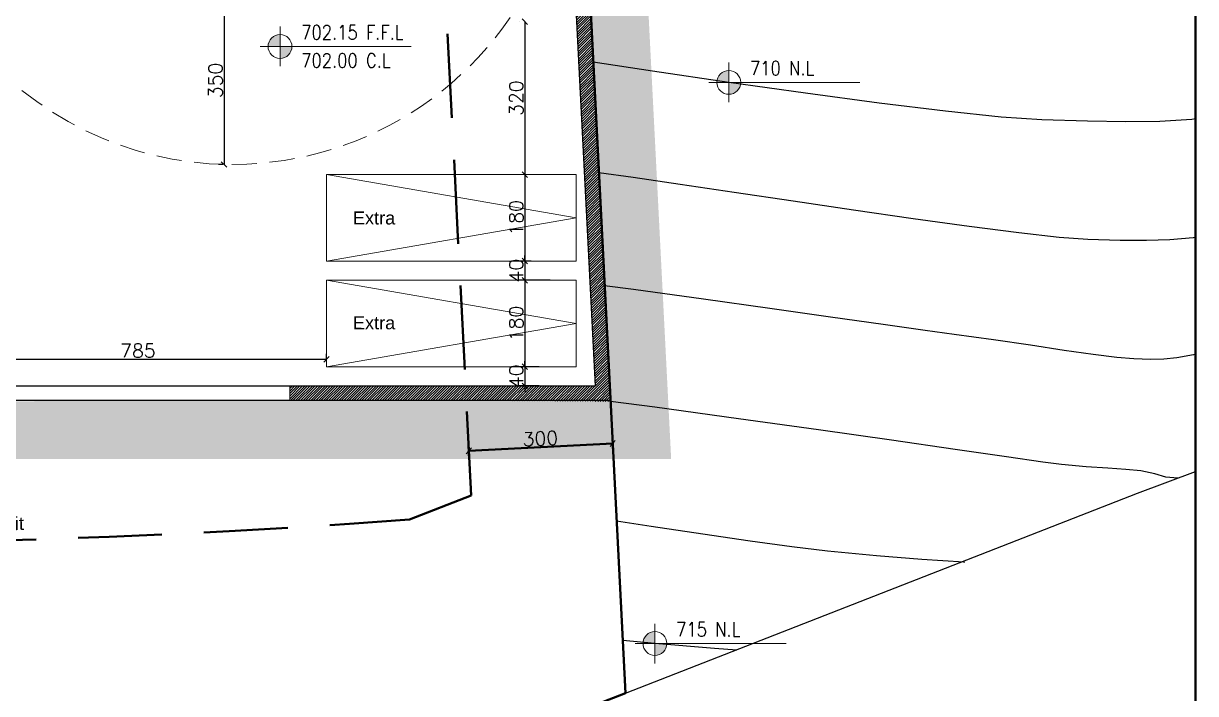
# Model space of a CAD drawing. Header units: metres. Extents: x -322116 to -321123, y -26723 to -26468.
# Drawn here: x -321712.81 to -321688.39, y -26562.96 to -26549.01 of the extents above; entities that cross this region are included whole.
import ezdxf

# ---------------------------------------------------------------- set-up
doc = ezdxf.new("R2010")
doc.units = ezdxf.units.M
doc.header["$LTSCALE"] = 7
doc.header["$MEASUREMENT"] = 0
doc.header["$PDMODE"] = 34
doc.header["$PDSIZE"] = 0.5
for name, pattern in [('1363-TXX-A-XXX-Plots layouts-R02$0$HIDDEN', [0.375, 0.25, -0.125]), ('DASHED', [0.75, 0.5, -0.25]), ('Hidden', [9.525, 6.35, -3.175])]:
    doc.linetypes.add(name, pattern=pattern)
for name, color, linetype in [('00-LIMIT', 3, 'Continuous'), ('22-1-14-ROAD P2PFGC', 5, 'Continuous'), ('CONT-MJR', 4, 'Continuous'), ('CONT-MNR', 8, 'Continuous')]:
    doc.layers.add(name, color=color, linetype=linetype)
for name, color, linetype, lineweight in [('1363TRXX-AS003$0$A-FLOR-IDEN', 4, 'Continuous', 18), ('A-ANNO-TXT3', 6, 'Continuous', 30), ('A-FLOR-HIDN', 9, 'Hidden', 13), ('A-GRID-DIMS', 142, 'Continuous', 9), ('A-STRS', 2, 'Continuous', 18), ('A-WALL-BLWO', 7, 'Continuous', 40), ('L-Structure', 5, 'Continuous', 15), ('PATT-CONC', 8, 'Continuous', 9), ('plaster', 1, 'Continuous', 0), ('projection plans', 8, 'Continuous', 5)]:
    doc.layers.add(name, color=color, linetype=linetype, lineweight=lineweight)
doc.styles.add('1363TRXX-AS003$0$EG_SIMPLEX', font='SIMPLEX.shx')
doc.styles.add('EG_SIMPLEX', font='SIMPLEX.shx')
doc.styles.get("Standard").update_dxf_attribs({"font": 'romans.shx', "height": 0.5})
doc.dimstyles.new('ERGA-M-0200', dxfattribs={"dimscale": 1.15, "dimtxt": 0.2, "dimasz": 0.2, "dimexe": 0.1, "dimexo": 0.1, "dimgap": 0.06, "dimtad": 1, "dimdec": 1, "dimlfac": 100, "dimrnd": 5, "dimdsep": 46, "dimtxsty": 'EG_SIMPLEX', "dimblk1": 'OBLIQUE', "dimblk2": 'OBLIQUE', "dimsah": 1, "dimcen": 0.3, "dimclrd": 256, "dimclre": 256, "dimclrt": 2, "dimadec": 0, "dimazin": 0, "dimtfac": 1, "dimtdec": 1, "dimtix": 1, "dimtmove": 2, "dimatfit": 3, "dimldrblk": 'OBLIQUE', "dimfxl": 1, "dimtolj": 1, "dimtzin": 0, "dimarcsym": 0})
pattern_1 = [(45, (0, 0), (-0.0265165042945, 0.0265165042945), [])]

# ---------------------------------------------------------------- blocks, each defined once
blk = doc.blocks.new('_OBLIQUE')
at = {"color": 0, "linetype": 'ByBlock'}
blk.add_line((-0.5, -0.5), (0.5, 0.5), dxfattribs=at)
blk = doc.blocks.new('*D440')
at = {"layer": 'A-GRID-DIMS', "lineweight": -2, "transparency": 16777216}
for p, q in [((-321700.525, -26752.97), (-321700.54, -26752.668)), ((-321703.521, -26753.122), (-321703.536, -26752.821)), ((-321703.53, -26752.936), (-321700.534, -26752.783))]:
    blk.add_line(p, q, dxfattribs=at)
at = {"layer": 'Defpoints', "color": 0, "transparency": 16777216}
for p in [(-321700.534, -26752.783), (-321703.515, -26753.237), (-321700.519, -26753.084)]:
    blk.add_point(p, dxfattribs=at)
at = {"layer": 'A-GRID-DIMS', "lineweight": -2, "transparency": 16777216, "xscale": 0.115, "yscale": 0.115, "zscale": 0.115}
for p, rotation in [((-321700.534, -26752.783), 2.910625690336583), ((-321703.53, -26752.936), 182.9106256903366)]:
    blk.add_blockref('_OBLIQUE', p, dxfattribs=dict(at, rotation=rotation))
at = {"layer": 'A-GRID-DIMS', "color": 2, "transparency": 16777216, "insert": (-321702.041, -26752.681), "char_height": 0.2875, "attachment_point": 5, "rotation": 2.9106, "style": 'EG_SIMPLEX'}
blk.add_mtext('\\A1;300', dxfattribs=at)
blk = doc.blocks.new('1363TRXX-AS003$0$TAG-LEV-PL1')
h = blk.add_hatch(color=256)
h.paths.add_polyline_path([(0, 169, 0.414214), (-169, 0), (0, 0)])
h.paths.add_polyline_path([(169, 0), (0, 0), (0, -169, 0.414214)])
for p, q in [((0, -281), (0, 281)), ((-281, 0), (1859, 0))]:
    blk.add_line(p, q)
blk.add_circle((0, 0), 169)
at = {"style": '1363TRXX-AS003$0$EG_SIMPLEX', "width": 0.85}
for tag, p in [('F.F.L.', (450, 150)), ('C.L.', (450, -450))]:
    blk.add_attdef(tag, p, '', height=300, dxfattribs=at)
blk = doc.blocks.new('B1 2')
at = {"layer": '00-LIMIT'}
blk.add_lwpolyline([(-321200.2699, -26562.9531), (-321189.6043, -26558.7907), (-321188.3932, -26558.3399)], dxfattribs=at)
at = {"layer": 'A-WALL-BLWO'}
blk.add_lwpolyline([(-321243.3932, -26513.9378), (-321188.3932, -26513.9378), (-321188.3932, -26588.8759), (-321243.3932, -26588.8759)], close=True, dxfattribs=at)
at = {"layer": 'CONT-MJR', "flags": 128}
for points, elevation in [([(-321188.3932, -26550.9993), (-321188.4683, -26551.0079), (-321189.1391, -26551.0492), (-321189.8435, -26551.0596), (-321190.6423, -26551.0468), (-321191.5961, -26551.0185), (-321192.4453, -26550.9607), (-321193.6015, -26550.8397), (-321194.9851, -26550.6695), (-321196.5165, -26550.4643), (-321198.116, -26550.2382), (-321199.7038, -26550.0055), (-321200.9379, -26549.8198)], 710), ([(-321197.951, -26562.0613), (-321198.4136, -26562.0267), (-321199.6541, -26561.9221), (-321200.3261, -26561.8569)], 715)]:
    blk.add_lwpolyline(points, dxfattribs=dict(at, elevation=elevation))
at = {"layer": 'CONT-MNR', "flags": 128}
for points, elevation in [([(-321188.3932, -26553.4642), (-321188.4429, -26553.4717), (-321188.9283, -26553.5167), (-321189.4166, -26553.5327), (-321189.9666, -26553.5273), (-321190.6372, -26553.5078), (-321191.2308, -26553.4648), (-321192.0728, -26553.3716), (-321193.1057, -26553.2391), (-321194.2724, -26553.078), (-321195.5154, -26552.8991), (-321196.7774, -26552.7132), (-321198.0012, -26552.5311), (-321199.1293, -26552.3635), (-321200.1044, -26552.2213), (-321200.8209, -26552.1219)], 711), ([(-321188.3932, -26555.8945), (-321188.4378, -26555.9084), (-321188.7808, -26555.9709), (-321189.0534, -26556.0004), (-321189.3283, -26556.0061), (-321189.6783, -26555.9972), (-321190.0306, -26555.9686), (-321190.523, -26555.9061), (-321191.1317, -26555.8181), (-321191.8332, -26555.7134), (-321192.6038, -26555.6005), (-321193.42, -26555.4879), (-321194.025, -26555.4046), (-321194.8999, -26555.2803), (-321195.9947, -26555.1239), (-321197.2595, -26554.9444), (-321198.644, -26554.7508), (-321200.0985, -26554.5522), (-321200.7014, -26554.4726)], 712), ([(-321188.7589, -26558.476), (-321189.0141, -26558.4555), (-321189.244, -26558.3919), (-321189.5352, -26558.3296), (-321189.8431, -26558.2991), (-321190.2228, -26558.2731), (-321190.6719, -26558.2417), (-321191.1882, -26558.1953), (-321191.5751, -26558.1442), (-321192.3316, -26558.0362), (-321193.4006, -26557.8815), (-321194.7248, -26557.6905), (-321196.2472, -26557.4735), (-321197.9107, -26557.2409), (-321199.6581, -26557.003), (-321200.579, -26556.8821)], 713), ([(-321193.1976, -26560.2332), (-321193.2216, -26560.2316), (-321194.0938, -26560.1705), (-321195.0401, -26560.0942), (-321196.059, -26559.9968), (-321196.8002, -26559.909), (-321197.6704, -26559.7899), (-321198.6535, -26559.6462), (-321199.7333, -26559.4843), (-321200.4521, -26559.3768)], 714)]:
    blk.add_lwpolyline(points, dxfattribs=dict(at, elevation=elevation))
at = {"layer": '1363TRXX-AS003$0$A-FLOR-IDEN'}
ref = blk.add_blockref('1363TRXX-AS003$0$TAG-LEV-PL1', (-321198.116, -26550.2382, 710), dxfattribs=dict(at, xscale=0.0014700000362087, yscale=0.0014700000362087, zscale=0.0014700000362087))
ref.add_attrib('F.F.L.', '710 N.L', (-321197.675, -26550.0912, 710), dxfattribs={"layer": '0', "height": 0.294, "rotation": 360, "style": '1363TRXX-AS003$0$EG_SIMPLEX', "width": 0.85})
ref = blk.add_blockref('1363TRXX-AS003$0$TAG-LEV-PL1', (-321199.6542, -26561.9221, 715), dxfattribs=dict(at, xscale=0.0014700000362087, yscale=0.0014700000362087, zscale=0.0014700000362087))
ref.add_attrib('F.F.L.', '715 N.L', (-321199.2132, -26561.7751, 715), dxfattribs={"layer": '0', "height": 0.294, "rotation": 360, "style": '1363TRXX-AS003$0$EG_SIMPLEX', "width": 0.85})
blk = doc.blocks.new('CAR')
at = {"layer": 'projection plans'}
blk.add_lwpolyline([(-4465, 51996), (-6265, 51996), (-6265, 46796), (-4465, 46796)], close=True, dxfattribs=at)
blk.add_lwpolyline([(-6265, 51996), (-5365, 46796), (-4465, 51996)], dxfattribs=at)
blk = doc.blocks.new('block')
at = {"layer": 'PATT-CONC', "transparency": 33554610}
h = blk.add_hatch(dxfattribs=at)
h.set_pattern_fill('ANSI31', color=8, scale=0.3)
h.set_pattern_definition(pattern_1)
edge = h.paths.add_edge_path()
edge.add_line((-321666.312, -26556.558), (-321655.512, -26556.558))
edge.add_line((-321655.512, -26556.558), (-321655.512, -26553.82))
edge.add_line((-321655.512, -26553.82), (-321653.512, -26553.82))
edge.add_line((-321653.512, -26553.82), (-321653.512, -26552.045))
edge.add_line((-321653.512, -26552.045), (-321655.512, -26552.045))
edge.add_line((-321655.512, -26552.045), (-321655.512, -26549.758))
edge.add_line((-321655.512, -26549.758), (-321655.212, -26549.758))
edge.add_line((-321655.212, -26549.758), (-321655.212, -26551.745))
edge.add_line((-321655.212, -26551.745), (-321653.512, -26551.745))
edge.add_line((-321653.512, -26551.745), (-321653.512, -26549.758))
edge.add_line((-321653.512, -26549.758), (-321653.212, -26549.758))
edge.add_line((-321653.212, -26549.758), (-321653.212, -26553.82))
edge.add_line((-321653.212, -26553.82), (-321650.852, -26553.82))
edge.add_line((-321650.852, -26553.82), (-321650.851, -26549.758))
edge.add_line((-321650.851, -26549.758), (-321650.552, -26549.758))
edge.add_line((-321650.552, -26549.758), (-321650.552, -26554.12))
edge.add_line((-321650.552, -26554.12), (-321651.442, -26554.12))
edge.add_line((-321651.442, -26554.12), (-321651.442, -26556.558))
edge.add_line((-321651.442, -26556.558), (-321642.26, -26556.558))
at = {"layer": 'L-Structure'}
blk.add_line((-321642.26, -26556.558, 0), (-321642.26, -26556.858), dxfattribs=at)
for points in [[(-321666.312, -26556.558), (-321655.512, -26556.558), (-321655.512, -26553.82), (-321653.512, -26553.82), (-321653.512, -26552.045), (-321655.512, -26552.045), (-321655.512, -26549.758), (-321655.212, -26549.758), (-321655.212, -26551.745), (-321653.512, -26551.745), (-321653.512, -26549.758), (-321653.212, -26549.758), (-321653.212, -26553.82), (-321650.852, -26553.82), (-321650.851, -26549.758), (-321650.552, -26549.758), (-321650.552, -26554.12), (-321651.442, -26554.12), (-321651.442, -26556.558), (-321642.26, -26556.558)], [(-321642.26, -26556.858), (-321651.752, -26556.858), (-321651.742, -26554.12), (-321655.212, -26554.12), (-321655.212, -26556.858), (-321666.312, -26556.858)]]:
    blk.add_lwpolyline(points, dxfattribs=at)
blk = doc.blocks.new('new for 322')
at = {"layer": 'plaster'}
h = blk.add_hatch(dxfattribs=at)
h.set_pattern_fill('ANSI38', color=256, scale=1.6)
h.paths.add_polyline_path([(-321765.079, -26543.078), (-321765.504, -26543.503), (-321766.227, -26542.78), (-321766.296, -26542.78), (-321765.518, -26558.082), (-321764.316, -26558.082)])
h.paths.add_polyline_path([(-321768.583, -26556.863), (-321781.742, -26556.882), (-321781.742, -26554.12), (-321785.212, -26554.12), (-321785.212, -26556.858), (-321797.202, -26556.858), (-321797.296, -26558.058), (-321784.227, -26558.058), (-321784.227, -26555.32), (-321783.067, -26555.32), (-321783.067, -26558.082), (-321768.521, -26558.082)])
h.paths.add_polyline_path([(-321765.58, -26556.858), (-321768.583, -26556.863), (-321768.521, -26558.082), (-321765.518, -26558.082)])
h.paths.add_polyline_path([(-321797.202, -26556.858), (-321800.211, -26556.858), (-321800.305, -26558.058), (-321797.296, -26558.058)])
h.paths.add_polyline_path([(-321799.651, -26549.701), (-321799.117, -26542.887), (-321799.733, -26543.503), (-321800.323, -26542.913), (-321800.847, -26549.607), (-321801.509, -26558.058), (-321800.305, -26558.058), (-321800.211, -26556.858), (-321800.211, -26556.858)])
h.paths.add_polyline_path([(-321798.89, -26539.998), (-321798.257, -26531.905), (-321770.954, -26531.905), (-321771.015, -26530.705), (-321799.366, -26530.705), (-321800.087, -26539.904), (-321800.323, -26542.913), (-321799.733, -26543.503), (-321799.117, -26542.887)])
edge = h.paths.add_edge_path(flags=16)
edge.add_arc((-321799.733, -26542.78), 0.506, 0, 360)
h.paths.add_polyline_path([(-321799.976, -26543.172), (-321799.489, -26543.172), (-321799.489, -26542.834), (-321799.976, -26542.834)], flags=0)
h.paths.add_polyline_path([(-321800.151, -26542.752), (-321799.315, -26542.752), (-321799.315, -26542.415), (-321800.151, -26542.415)], flags=0)
h.paths.add_polyline_path([(-321800.019, -26538.163), (-321799.077, -26538.163), (-321799.077, -26537.713), (-321800.019, -26537.713)], flags=17)
h.paths.add_polyline_path([(-321799.737, -26537.665), (-321799.359, -26537.665), (-321799.359, -26537.205), (-321799.737, -26537.205)], flags=16)
edge = h.paths.add_edge_path()
edge.add_line((-321765.807, -26528.751), (-321767.005, -26528.826))
edge.add_line((-321767.005, -26528.826), (-321766.296, -26542.78))
edge.add_line((-321766.296, -26542.78), (-321766.227, -26542.78))
edge.add_line((-321766.227, -26542.78), (-321766.01, -26542.78))
edge.add_arc((-321765.504, -26542.78), 0.506, 39.0187, 180, ccw=False)
edge.add_line((-321765.11, -26542.461), (-321765.807, -26528.751))
blk = doc.blocks.new('*D134')
at = {"layer": 'A-GRID-DIMS', "lineweight": -2, "transparency": 16777216}
for p, q in [((-321708.611, -26548.447), (-321708.744, -26548.447)), ((-321708.629, -26548.447), (-321708.629, -26551.947)), ((-321708.652, -26551.947), (-321708.744, -26551.947))]:
    blk.add_line(p, q, dxfattribs=at)
at = {"layer": 'Defpoints', "color": 0, "transparency": 16777216}
for p in [(-321708.496, -26548.447), (-321708.629, -26551.947), (-321708.537, -26551.947)]:
    blk.add_point(p, dxfattribs=at)
at = {"layer": 'A-GRID-DIMS', "lineweight": -2, "transparency": 16777216, "xscale": 0.115, "yscale": 0.115, "zscale": 0.115}
for p, rotation in [((-321708.629, -26548.447), 90), ((-321708.629, -26551.947), 270)]:
    blk.add_blockref('_OBLIQUE', p, dxfattribs=dict(at, rotation=rotation))
at = {"layer": 'A-GRID-DIMS', "color": 2, "transparency": 16777216, "insert": (-321708.807, -26550.197), "char_height": 0.2875, "attachment_point": 5, "rotation": 90, "style": 'EG_SIMPLEX'}
blk.add_mtext('\\A1;350', dxfattribs=at)
blk = doc.blocks.new('*D240')
at = {"layer": 'A-GRID-DIMS', "lineweight": -2, "transparency": 16777216}
for p, q in [((-321702.479, -26548.973), (-321702.479, -26548.973)), ((-321702.364, -26548.973), (-321702.364, -26552.158)), ((-321702.479, -26552.158), (-321702.479, -26552.158))]:
    blk.add_line(p, q, dxfattribs=at)
at = {"layer": 'Defpoints', "color": 0, "transparency": 16777216}
for p in [(-321702.364, -26548.973), (-321702.364, -26552.158, 0), (-321702.364, -26552.158)]:
    blk.add_point(p, dxfattribs=at)
at = {"layer": 'A-GRID-DIMS', "lineweight": -2, "transparency": 16777216, "xscale": 0.115, "yscale": 0.115, "zscale": 0.115}
for p, rotation in [((-321702.364, -26548.973), 90), ((-321702.364, -26552.158), 270)]:
    blk.add_blockref('_OBLIQUE', p, dxfattribs=dict(at, rotation=rotation))
at = {"layer": 'A-GRID-DIMS', "color": 2, "transparency": 16777216, "insert": (-321702.543, -26550.565), "char_height": 0.2875, "attachment_point": 5, "rotation": 90, "style": 'EG_SIMPLEX'}
blk.add_mtext('\\A1;320', dxfattribs=at)
blk = doc.blocks.new('*D241')
at = {"layer": 'A-GRID-DIMS', "lineweight": -2, "transparency": 16777216}
for p, q in [((-321702.479, -26552.158), (-321702.479, -26552.158)), ((-321702.364, -26552.158), (-321702.364, -26553.958)), ((-321702.235, -26553.958), (-321702.479, -26553.958))]:
    blk.add_line(p, q, dxfattribs=at)
at = {"layer": 'Defpoints', "color": 0, "transparency": 16777216}
for p in [(-321702.364, -26552.158, 0), (-321702.364, -26553.958), (-321702.12, -26553.958, 0)]:
    blk.add_point(p, dxfattribs=at)
at = {"layer": 'A-GRID-DIMS', "lineweight": -2, "transparency": 16777216, "xscale": 0.115, "yscale": 0.115, "zscale": 0.115}
for p, rotation in [((-321702.364, -26552.158), 90), ((-321702.364, -26553.958), 270)]:
    blk.add_blockref('_OBLIQUE', p, dxfattribs=dict(at, rotation=rotation))
at = {"layer": 'A-GRID-DIMS', "color": 2, "transparency": 16777216, "insert": (-321702.543, -26553.058), "char_height": 0.2875, "attachment_point": 5, "rotation": 90, "style": 'EG_SIMPLEX'}
blk.add_mtext('\\A1;180', dxfattribs=at)
blk = doc.blocks.new('*D242')
at = {"layer": 'A-GRID-DIMS', "lineweight": -2, "transparency": 16777216}
for p, q in [((-321702.235, -26553.958), (-321702.479, -26553.958)), ((-321702.364, -26553.958), (-321702.364, -26553.843)), ((-321702.364, -26553.958), (-321702.364, -26554.358)), ((-321701.837, -26554.358), (-321702.479, -26554.358)), ((-321702.364, -26554.358), (-321702.364, -26554.473))]:
    blk.add_line(p, q, dxfattribs=at)
at = {"layer": 'Defpoints', "color": 0, "transparency": 16777216}
for p in [(-321702.12, -26553.958, 0), (-321702.364, -26554.358), (-321701.722, -26554.358, 0)]:
    blk.add_point(p, dxfattribs=at)
at = {"layer": 'A-GRID-DIMS', "lineweight": -2, "transparency": 16777216, "xscale": 0.115, "yscale": 0.115, "zscale": 0.115}
for p, rotation in [((-321702.364, -26553.958), 270), ((-321702.364, -26554.358), 90)]:
    blk.add_blockref('_OBLIQUE', p, dxfattribs=dict(at, rotation=rotation))
at = {"layer": 'A-GRID-DIMS', "color": 2, "transparency": 16777216, "insert": (-321702.543, -26554.158), "char_height": 0.2875, "attachment_point": 5, "rotation": 90, "style": 'EG_SIMPLEX'}
blk.add_mtext('\\A1;40', dxfattribs=at)
blk = doc.blocks.new('*D243')
at = {"layer": 'A-GRID-DIMS', "lineweight": -2, "transparency": 16777216}
for p, q in [((-321701.837, -26554.358), (-321702.479, -26554.358)), ((-321702.364, -26554.358), (-321702.364, -26556.158)), ((-321702.063, -26556.158), (-321702.479, -26556.158))]:
    blk.add_line(p, q, dxfattribs=at)
at = {"layer": 'Defpoints', "color": 0, "transparency": 16777216}
for p in [(-321701.722, -26554.358, 0), (-321702.364, -26556.158), (-321701.948, -26556.158, 0)]:
    blk.add_point(p, dxfattribs=at)
at = {"layer": 'A-GRID-DIMS', "lineweight": -2, "transparency": 16777216, "xscale": 0.115, "yscale": 0.115, "zscale": 0.115}
for p, rotation in [((-321702.364, -26554.358), 90), ((-321702.364, -26556.158), 270)]:
    blk.add_blockref('_OBLIQUE', p, dxfattribs=dict(at, rotation=rotation))
at = {"layer": 'A-GRID-DIMS', "color": 2, "transparency": 16777216, "insert": (-321702.543, -26555.258), "char_height": 0.2875, "attachment_point": 5, "rotation": 90, "style": 'EG_SIMPLEX'}
blk.add_mtext('\\A1;180', dxfattribs=at)
blk = doc.blocks.new('*D244')
at = {"layer": 'A-GRID-DIMS', "lineweight": -2, "transparency": 16777216}
for p, q in [((-321702.063, -26556.158), (-321702.479, -26556.158)), ((-321702.364, -26556.158), (-321702.364, -26556.043)), ((-321702.364, -26556.158), (-321702.364, -26556.558)), ((-321702.063, -26556.558), (-321702.479, -26556.558)), ((-321702.364, -26556.558), (-321702.364, -26556.673))]:
    blk.add_line(p, q, dxfattribs=at)
at = {"layer": 'Defpoints', "color": 0, "transparency": 16777216}
for p in [(-321701.948, -26556.158, 0), (-321702.364, -26556.558), (-321701.948, -26556.558, 0)]:
    blk.add_point(p, dxfattribs=at)
at = {"layer": 'A-GRID-DIMS', "lineweight": -2, "transparency": 16777216, "xscale": 0.115, "yscale": 0.115, "zscale": 0.115}
for p, rotation in [((-321702.364, -26556.158), 270), ((-321702.364, -26556.558), 90)]:
    blk.add_blockref('_OBLIQUE', p, dxfattribs=dict(at, rotation=rotation))
at = {"layer": 'A-GRID-DIMS', "color": 2, "transparency": 16777216, "insert": (-321702.543, -26556.358), "char_height": 0.2875, "attachment_point": 5, "rotation": 90, "style": 'EG_SIMPLEX'}
blk.add_mtext('\\A1;40', dxfattribs=at)
blk = doc.blocks.new('*D245')
at = {"layer": 'A-GRID-DIMS', "lineweight": -2, "transparency": 16777216}
for p, q in [((-321714.352, -26556.043), (-321714.352, -26555.888)), ((-321706.496, -26556.043), (-321706.496, -26555.888)), ((-321714.352, -26556.003), (-321706.496, -26556.003))]:
    blk.add_line(p, q, dxfattribs=at)
at = {"layer": 'Defpoints', "color": 0, "transparency": 16777216}
for p in [(-321714.352, -26556.158, 0), (-321706.496, -26556.003), (-321706.496, -26556.158, 0)]:
    blk.add_point(p, dxfattribs=at)
at = {"layer": 'A-GRID-DIMS', "lineweight": -2, "transparency": 16777216, "xscale": 0.115, "yscale": 0.115, "zscale": 0.115, "rotation": 180}
blk.add_blockref('_OBLIQUE', (-321714.352, -26556.003), dxfattribs=at)
at = {"layer": 'A-GRID-DIMS', "lineweight": -2, "transparency": 16777216, "xscale": 0.115, "yscale": 0.115, "zscale": 0.115}
blk.add_blockref('_OBLIQUE', (-321706.496, -26556.003), dxfattribs=at)
at = {"layer": 'A-GRID-DIMS', "color": 2, "transparency": 16777216, "insert": (-321710.424, -26555.825), "char_height": 0.2875, "attachment_point": 5, "style": 'EG_SIMPLEX'}
blk.add_mtext('\\A1;785', dxfattribs=at)
blk = doc.blocks.new('plot limit')
at = {"color": 5}
blk.add_lwpolyline([(-321725.0411, -26759.7735), (-321735.7734, -26759.0595), (-321732.8382, -26721.5907), (-321726.0304, -26721.9282), (-321722.2569, -26721.9337), (-321712.0131, -26721.5769), (-321702.1619, -26720.7671), (-321700.2699, -26757.9792), (-321703.6476, -26759.2974, -0.0276131)], format="xyb", close=True, dxfattribs=at)
at = {"color": 5, "linetype": 'DASHED', "ltscale": 0.5}
for points in [[(-321703.4829, -26753.8659), (-321705.0008, -26724.0106), (-321711.838, -26724.5726), (-321722.2069, -26724.9338), (-321726.107, -26724.928), (-321730.075, -26724.7313), (-321732.3893, -26754.2736)], [(-321703.4829, -26753.8659), (-321704.7696, -26754.368)]]:
    blk.add_lwpolyline(points, dxfattribs=at)
blk.add_lwpolyline([(-321704.7696, -26754.368, -0.0265265), (-321724.7933, -26754.7789), (-321732.3893, -26754.2736)], format="xyb", dxfattribs=at)
at = {"layer": 'A-ANNO-TXT3', "lineweight": 5, "insert": (-321715.1134, -26754.366), "char_height": 0.276, "attachment_point": 1, "rotation": 1.42481}
blk.add_mtext_dynamic_manual_height_columns('\\A1;{\\fArial Unicode MS|b0|i0|c0|p34;Setback Limit}', width=3.166192, gutter_width=3.6928, heights=[1.1191], dxfattribs=at)
at = {"layer": 'A-GRID-DIMS'}
dim = blk.add_aligned_dim(p1=(-321703.5149, -26753.2367), p2=(-321700.5187, -26753.0844), distance=0.3015, dimstyle='ERGA-M-0200', override={"dimtxt": 0.25, "dimasz": 0.1, "dimgap": 0.03, "dimfxl": 100}, dxfattribs=at)
dim.commit()
dim.dimension.update_dxf_attribs({"geometry": '*D440', "text_midpoint": (-321702.0412, -26752.6814)})

msp = doc.modelspace()

# ---------------------------------------------------------------- hatches: boundary and pattern name
at = {"layer": 'PATT-CONC', "transparency": 33554610}
h = msp.add_hatch(dxfattribs=at)
h.set_pattern_fill('ANSI31', color=8, scale=0.3)
h.set_pattern_definition(pattern_1)
h.paths.add_polyline_path([(-321732.1786, -26556.5581), (-321732.2021, -26556.8581), (-321735.2113, -26556.8581), (-321733.2566, -26531.9053), (-321701.8485, -26531.9053), (-321700.5785, -26556.8822), (-321703.5836, -26556.8581), (-321703.5989, -26556.5581), (-321700.8954, -26556.5581), (-321702.1336, -26532.2053), (-321732.9791, -26532.2053), (-321734.8869, -26556.5581)])
h = msp.add_hatch(dxfattribs=at)
h.set_pattern_fill('ANSI31', color=8, scale=0.3)
h.set_pattern_definition(pattern_1)
h.paths.add_polyline_path([(-321703.5989, -26556.5581), (-321707.2603, -26556.5581), (-321707.2603, -26556.8581), (-321703.5836, -26556.8581)])

# ---------------------------------------------------------------- linework, layer by layer
at = {"layer": '22-1-14-ROAD P2PFGC', "elevation": 0}
for points in [[(-321716.7424, -26554.1198), (-321716.7424, -26556.8581), (-321700.5798, -26556.8581), (-321701.8485, -26531.9053)], [(-321716.4424, -26554.1198), (-321716.4424, -26556.5581), (-321700.8954, -26556.5581), (-321701.3917, -26546.7963)]]:
    msp.add_lwpolyline(points, dxfattribs=at)
at = {"layer": 'A-FLOR-HIDN', "linetype": '1363-TXX-A-XXX-Plots layouts-R02$0$HIDDEN', "ltscale": 0.3}
msp.add_lwpolyline([(-321702.6143, -26548.8072, -0.4756971), (-321713.4249, -26549.8771), (-321718.5413, -26544.9871)], format="xyb", dxfattribs=at)

# ---------------------------------------------------------------- block references
at = {"layer": '1363TRXX-AS003$0$A-FLOR-IDEN'}
ref = msp.add_blockref('1363TRXX-AS003$0$TAG-LEV-PL1', (-321707.4636, -26549.4903), dxfattribs=dict(at, xscale=0.0014700000362087, yscale=0.0014700000362087, zscale=0.0014700000362087))
ref.add_attrib('C.L.', '702.00 C.L', (-321707.0226, -26549.9313), dxfattribs={"layer": '0', "height": 0.294, "rotation": 360, "style": '1363TRXX-AS003$0$EG_SIMPLEX', "width": 0.85})
ref.add_attrib('F.F.L.', '702.15 F.F.L', (-321707.0226, -26549.3433), dxfattribs={"layer": '0', "height": 0.294, "rotation": 360, "style": '1363TRXX-AS003$0$EG_SIMPLEX', "width": 0.85})
at = {"layer": 'A-STRS', "color": 1, "extrusion": (2.01612e-101, 8.81127e-102, -1), "xscale": -0.001, "yscale": 0.001, "zscale": 0.001, "rotation": 270}
for p in [(321654.4993, -26547.6934, 0), (321654.4993, -26549.8934, 0)]:
    msp.add_blockref('CAR', p, dxfattribs=at)
at = {"layer": 'A-WALL-BLWO'}
for name, p in [('B1 2', (-500, 0)), ('plot limit', (0, 195.0262)), ('new for 322', (65, 0)), ('block', (-65, 0))]:
    msp.add_blockref(name, p, dxfattribs=at)

# ---------------------------------------------------------------- texts
at = {"layer": 'A-ANNO-TXT3', "lineweight": 5, "char_height": 0.27, "attachment_point": 1, "rotation": 359.90083}
for insert in [(-321705.9441, -26552.9254), (-321705.944, -26555.1086)]:
    msp.add_mtext_dynamic_manual_height_columns('\\A1;{\\fArial Unicode MS|b0|i0|c0|p34;Extra}', width=2.985678, gutter_width=3.0774, heights=[1.4075], dxfattribs=dict(at, insert=insert))

# ---------------------------------------------------------------- dimensions: what is measured, and where the dimension line sits
at = {"layer": 'A-GRID-DIMS'}
for base, p1, p2, picture, middle in [((-321708.6288, -26551.947), (-321708.4959, -26548.4472), (-321708.5372, -26551.947), '*D134', (-321708.8071, -26550.1971)), ((-321702.3643, -26552.1581), (-321702.364, -26548.9727), (-321702.364, -26552.1581, 0), '*D240', (-321702.5426, -26550.5654)), ((-321702.3643, -26553.9581), (-321702.364, -26552.1581, 0), (-321702.1196, -26553.9581, 0), '*D241', (-321702.5426, -26553.0581)), ((-321702.3643, -26554.3581), (-321702.1196, -26553.9581, 0), (-321701.7223, -26554.3581, 0), '*D242', (-321702.5426, -26554.1581)), ((-321702.3643, -26556.1581), (-321701.7223, -26554.3581, 0), (-321701.9478, -26556.1581, 0), '*D243', (-321702.5426, -26555.2581)), ((-321702.3643, -26556.5581), (-321701.9478, -26556.1581, 0), (-321701.9478, -26556.5581, 0), '*D244', (-321702.5426, -26556.3581))]:
    dim = msp.add_linear_dim(base=base, p1=p1, p2=p2, angle=90, dimstyle='ERGA-M-0200', override={"dimtxt": 0.25, "dimasz": 0.1, "dimgap": 0.03, "dimfxl": 100}, dxfattribs=at)
    dim.commit()
    dim.dimension.update_dxf_attribs({"geometry": picture, "text_midpoint": middle})
dim = msp.add_linear_dim(base=(-321706.4955, -26556.0029), p1=(-321714.3518, -26556.1578, 0), p2=(-321706.4955, -26556.1578, 0), dimstyle='ERGA-M-0200', override={"dimtxt": 0.25, "dimasz": 0.1, "dimgap": 0.03, "dimfxl": 100}, dxfattribs=at)
dim.commit()
dim.dimension.update_dxf_attribs({"geometry": '*D245', "text_midpoint": (-321710.4237, -26555.8246)})

doc.saveas('drawing.dxf')
